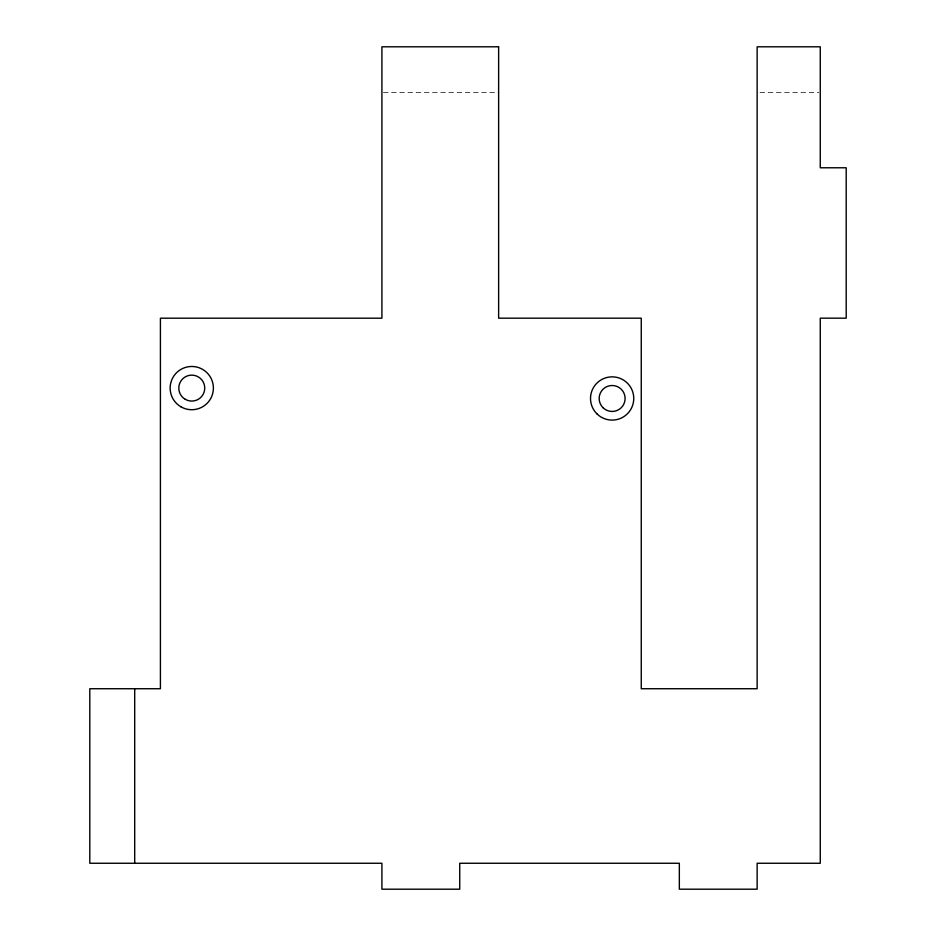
<?xml version="1.0" encoding="UTF-8"?>
<svg xmlns="http://www.w3.org/2000/svg" width="936" height="936" viewBox="0 0 936 936"><rect width="100%" height="100%" fill="white"/><g stroke="black" fill="none" stroke-linecap="round" stroke-linejoin="round"><path stroke-width="0.7" stroke-dasharray="4.68 3.51" d="M383.374 92.559L498.631 92.559M760.009 92.559L818.824 92.559"/><path stroke-width="1.4" d="M134.702 863.261L134.702 688.732M498.631 46.8L381.911 46.8L381.911 318.193L160.419 318.193L160.419 688.732L89.797 688.732L89.797 863.261L381.911 863.261L381.911 889.2L459.728 889.2L459.728 863.261L679.337 863.261L679.337 889.2L757.142 889.2L757.142 863.261L820.264 863.261L820.264 318.17L846.202 318.17L846.202 167.778L820.264 167.778L820.264 46.8L757.142 46.8L757.142 688.732L641.254 688.732L641.254 318.181L498.631 318.181L498.631 46.8M185.293 399.333A12.964 12.964 0 0 0 204.738 388.101A12.964 12.964 0 0 0 185.293 376.869A12.964 12.964 0 0 0 185.293 399.333M180.788 406.715A21.61 21.61 0 0 0 213.385 388.3A21.61 21.61 0 0 0 181.139 369.275A21.61 21.61 0 0 0 180.788 406.715M602.959 407.64A12.964 12.964 0 0 0 624.663 401.825A12.964 12.964 0 0 0 608.774 385.948A12.964 12.964 0 0 0 602.959 407.64M596.852 413.759A21.61 21.61 0 0 0 633.017 404.071A21.61 21.61 0 0 0 606.54 377.594A21.61 21.61 0 0 0 596.852 413.759"/></g></svg>
